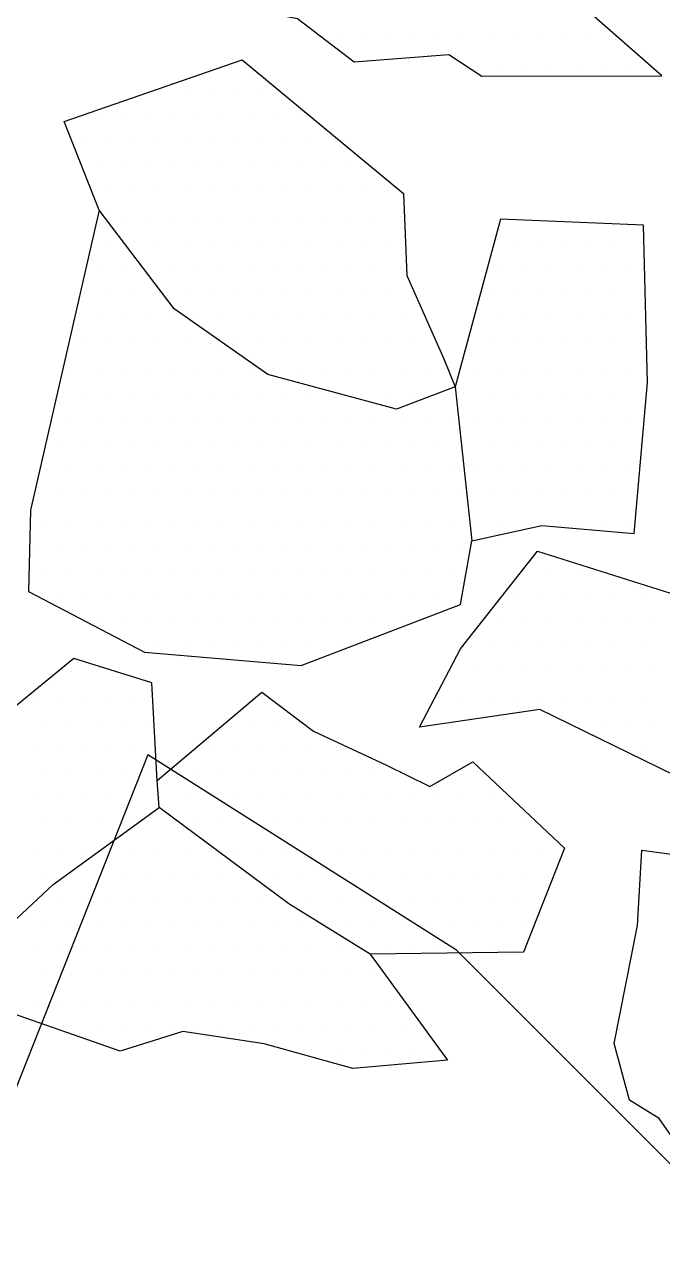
# Model space of a CAD drawing. Header units: metres. Extents: x -3.83 to -1.05, y -18.12 to -14.61.
# Drawn here: x -2.379 to -2.064, y -17.177 to -16.567 of the extents above; entities that cross this region are included whole.
import ezdxf

# ---------------------------------------------------------------- set-up
doc = ezdxf.new("R2010")
doc.units = ezdxf.units.M
doc.header["$LTSCALE"] = 25
doc.header["$MEASUREMENT"] = 0
doc.linetypes.add('STRICHPUNKTX2', pattern=[2, 1, -0.5, 0, -0.5])
doc.layers.get('0').update_dxf_attribs({"linetype": 'CONTINUOUS'})
for name, color, linetype in [('GRABUNGSGRENZE', 3, 'STRICHPUNKTX2'), ('STEINE', 4, 'CONTINUOUS'), ('STEINESCHRAFF', 4, 'CONTINUOUS')]:
    doc.layers.add(name, color=color, linetype=linetype)

# ---------------------------------------------------------------- blocks, each defined once
blk = doc.blocks.new('*X1')
at = {"color": 0}
for p, q in [((-222.5, -1657.5), (-222.5, -1657.5)), ((-221.25, -1657.5), (-221.25, -1657.5)), ((-220, -1657.5), (-220, -1657.5)), ((-218.75, -1657.5), (-218.75, -1657.5)), ((-217.5, -1657.5), (-217.5, -1657.5)), ((-216.25, -1657.5), (-216.25, -1657.5)), ((-215, -1657.5), (-215, -1657.5)), ((-213.75, -1657.5), (-213.75, -1657.5)), ((-212.5, -1657.5), (-212.5, -1657.5)), ((-211.25, -1657.5), (-211.25, -1657.5)), ((-210, -1657.5), (-210, -1657.5)), ((-208.75, -1657.5), (-208.75, -1657.5)), ((-226.875, -1658.75), (-226.875, -1658.75)), ((-215.625, -1658.75), (-215.625, -1658.75)), ((-214.375, -1658.75), (-214.375, -1658.75)), ((-213.125, -1658.75), (-213.125, -1658.75)), ((-211.875, -1658.75), (-211.875, -1658.75)), ((-210.625, -1658.75), (-210.625, -1658.75)), ((-209.375, -1658.75), (-209.375, -1658.75)), ((-208.125, -1658.75), (-208.125, -1658.75)), ((-231.25, -1660), (-231.25, -1660)), ((-230, -1660), (-230, -1660)), ((-228.75, -1660), (-228.75, -1660)), ((-227.5, -1660), (-227.5, -1660)), ((-226.25, -1660), (-226.25, -1660)), ((-234.375, -1661.25), (-234.375, -1661.25)), ((-233.125, -1661.25), (-233.125, -1661.25)), ((-231.875, -1661.25), (-231.875, -1661.25)), ((-230.625, -1661.25), (-230.625, -1661.25)), ((-229.375, -1661.25), (-229.375, -1661.25)), ((-228.125, -1661.25), (-228.125, -1661.25)), ((-226.875, -1661.25), (-226.875, -1661.25)), ((-225.625, -1661.25), (-225.625, -1661.25)), ((-224.375, -1661.25), (-224.375, -1661.25)), ((-235, -1662.5), (-235, -1662.5)), ((-233.75, -1662.5), (-233.75, -1662.5)), ((-232.5, -1662.5), (-232.5, -1662.5)), ((-231.25, -1662.5), (-231.25, -1662.5)), ((-230, -1662.5), (-230, -1662.5)), ((-228.75, -1662.5), (-228.75, -1662.5)), ((-227.5, -1662.5), (-227.5, -1662.5)), ((-226.25, -1662.5), (-226.25, -1662.5)), ((-225, -1662.5), (-225, -1662.5)), ((-223.75, -1662.5), (-223.75, -1662.5)), ((-222.5, -1662.5), (-222.5, -1662.5)), ((-234.375, -1663.75), (-234.375, -1663.75)), ((-233.125, -1663.75), (-233.125, -1663.75)), ((-231.875, -1663.75), (-231.875, -1663.75)), ((-230.625, -1663.75), (-230.625, -1663.75)), ((-229.375, -1663.75), (-229.375, -1663.75)), ((-228.125, -1663.75), (-228.125, -1663.75)), ((-226.875, -1663.75), (-226.875, -1663.75)), ((-225.625, -1663.75), (-225.625, -1663.75)), ((-224.375, -1663.75), (-224.375, -1663.75)), ((-223.125, -1663.75), (-223.125, -1663.75)), ((-221.875, -1663.75), (-221.875, -1663.75)), ((-233.75, -1665), (-233.75, -1665)), ((-232.5, -1665), (-232.5, -1665)), ((-231.25, -1665), (-231.25, -1665)), ((-230, -1665), (-230, -1665)), ((-228.75, -1665), (-228.75, -1665)), ((-227.5, -1665), (-227.5, -1665)), ((-226.25, -1665), (-226.25, -1665)), ((-225, -1665), (-225, -1665)), ((-223.75, -1665), (-223.75, -1665)), ((-222.5, -1665), (-222.5, -1665)), ((-221.25, -1665), (-221.25, -1665)), ((-220, -1665), (-220, -1665)), ((-233.125, -1666.25), (-233.125, -1666.25)), ((-231.875, -1666.25), (-231.875, -1666.25)), ((-230.625, -1666.25), (-230.625, -1666.25)), ((-229.375, -1666.25), (-229.375, -1666.25)), ((-228.125, -1666.25), (-228.125, -1666.25)), ((-226.875, -1666.25), (-226.875, -1666.25)), ((-225.625, -1666.25), (-225.625, -1666.25)), ((-224.375, -1666.25), (-224.375, -1666.25)), ((-223.125, -1666.25), (-223.125, -1666.25)), ((-221.875, -1666.25), (-221.875, -1666.25)), ((-220.625, -1666.25), (-220.625, -1666.25)), ((-219.375, -1666.25), (-219.375, -1666.25)), ((-233.75, -1667.5), (-233.75, -1667.5)), ((-232.5, -1667.5), (-232.5, -1667.5)), ((-231.25, -1667.5), (-231.25, -1667.5)), ((-230, -1667.5), (-230, -1667.5)), ((-228.75, -1667.5), (-228.75, -1667.5)), ((-227.5, -1667.5), (-227.5, -1667.5)), ((-226.25, -1667.5), (-226.25, -1667.5)), ((-225, -1667.5), (-225, -1667.5)), ((-223.75, -1667.5), (-223.75, -1667.5)), ((-222.5, -1667.5), (-222.5, -1667.5)), ((-221.25, -1667.5), (-221.25, -1667.5)), ((-220, -1667.5), (-220, -1667.5)), ((-213.75, -1667.5), (-213.75, -1667.5)), ((-212.5, -1667.5), (-212.5, -1667.5)), ((-211.25, -1667.5), (-211.25, -1667.5)), ((-210, -1667.5), (-210, -1667.5)), ((-208.75, -1667.5), (-208.75, -1667.5)), ((-207.5, -1667.5), (-207.5, -1667.5)), ((-234.375, -1668.75), (-234.375, -1668.75)), ((-233.125, -1668.75), (-233.125, -1668.75)), ((-231.875, -1668.75), (-231.875, -1668.75)), ((-230.625, -1668.75), (-230.625, -1668.75)), ((-229.375, -1668.75), (-229.375, -1668.75)), ((-228.125, -1668.75), (-228.125, -1668.75)), ((-226.875, -1668.75), (-226.875, -1668.75)), ((-225.625, -1668.75), (-225.625, -1668.75)), ((-224.375, -1668.75), (-224.375, -1668.75)), ((-223.125, -1668.75), (-223.125, -1668.75)), ((-221.875, -1668.75), (-221.875, -1668.75)), ((-220.625, -1668.75), (-220.625, -1668.75)), ((-219.375, -1668.75), (-219.375, -1668.75)), ((-214.375, -1668.75), (-214.375, -1668.75)), ((-213.125, -1668.75), (-213.125, -1668.75)), ((-211.875, -1668.75), (-211.875, -1668.75)), ((-210.625, -1668.75), (-210.625, -1668.75)), ((-209.375, -1668.75), (-209.375, -1668.75)), ((-208.125, -1668.75), (-208.125, -1668.75)), ((-235, -1670), (-235, -1670)), ((-233.75, -1670), (-233.75, -1670)), ((-232.5, -1670), (-232.5, -1670)), ((-231.25, -1670), (-231.25, -1670)), ((-230, -1670), (-230, -1670)), ((-228.75, -1670), (-228.75, -1670)), ((-227.5, -1670), (-227.5, -1670)), ((-226.25, -1670), (-226.25, -1670)), ((-225, -1670), (-225, -1670)), ((-223.75, -1670), (-223.75, -1670)), ((-222.5, -1670), (-222.5, -1670)), ((-221.25, -1670), (-221.25, -1670)), ((-220, -1670), (-220, -1670)), ((-218.75, -1670), (-218.75, -1670)), ((-215, -1670), (-215, -1670)), ((-213.75, -1670), (-213.75, -1670)), ((-212.5, -1670), (-212.5, -1670)), ((-211.25, -1670), (-211.25, -1670)), ((-210, -1670), (-210, -1670)), ((-208.75, -1670), (-208.75, -1670)), ((-207.5, -1670), (-207.5, -1670)), ((-234.375, -1671.25), (-234.375, -1671.25)), ((-233.125, -1671.25), (-233.125, -1671.25)), ((-231.875, -1671.25), (-231.875, -1671.25)), ((-230.625, -1671.25), (-230.625, -1671.25)), ((-229.375, -1671.25), (-229.375, -1671.25)), ((-228.125, -1671.25), (-228.125, -1671.25)), ((-226.875, -1671.25), (-226.875, -1671.25)), ((-225.625, -1671.25), (-225.625, -1671.25)), ((-224.375, -1671.25), (-224.375, -1671.25)), ((-223.125, -1671.25), (-223.125, -1671.25)), ((-221.875, -1671.25), (-221.875, -1671.25)), ((-220.625, -1671.25), (-220.625, -1671.25)), ((-219.375, -1671.25), (-219.375, -1671.25)), ((-218.125, -1671.25), (-218.125, -1671.25)), ((-215.625, -1671.25), (-215.625, -1671.25)), ((-214.375, -1671.25), (-214.375, -1671.25)), ((-213.125, -1671.25), (-213.125, -1671.25)), ((-211.875, -1671.25), (-211.875, -1671.25)), ((-210.625, -1671.25), (-210.625, -1671.25)), ((-209.375, -1671.25), (-209.375, -1671.25)), ((-208.125, -1671.25), (-208.125, -1671.25)), ((-235, -1672.5), (-235, -1672.5)), ((-233.75, -1672.5), (-233.75, -1672.5)), ((-232.5, -1672.5), (-232.5, -1672.5)), ((-231.25, -1672.5), (-231.25, -1672.5)), ((-230, -1672.5), (-230, -1672.5)), ((-228.75, -1672.5), (-228.75, -1672.5)), ((-227.5, -1672.5), (-227.5, -1672.5)), ((-226.25, -1672.5), (-226.25, -1672.5)), ((-225, -1672.5), (-225, -1672.5)), ((-223.75, -1672.5), (-223.75, -1672.5)), ((-222.5, -1672.5), (-222.5, -1672.5)), ((-221.25, -1672.5), (-221.25, -1672.5)), ((-220, -1672.5), (-220, -1672.5)), ((-218.75, -1672.5), (-218.75, -1672.5)), ((-215, -1672.5), (-215, -1672.5)), ((-213.75, -1672.5), (-213.75, -1672.5)), ((-212.5, -1672.5), (-212.5, -1672.5)), ((-211.25, -1672.5), (-211.25, -1672.5)), ((-210, -1672.5), (-210, -1672.5)), ((-208.75, -1672.5), (-208.75, -1672.5)), ((-207.5, -1672.5), (-207.5, -1672.5)), ((-235.625, -1673.75), (-235.625, -1673.75)), ((-234.375, -1673.75), (-234.375, -1673.75)), ((-233.125, -1673.75), (-233.125, -1673.75)), ((-231.875, -1673.75), (-231.875, -1673.75)), ((-230.625, -1673.75), (-230.625, -1673.75)), ((-229.375, -1673.75), (-229.375, -1673.75)), ((-228.125, -1673.75), (-228.125, -1673.75)), ((-226.875, -1673.75), (-226.875, -1673.75)), ((-225.625, -1673.75), (-225.625, -1673.75)), ((-224.375, -1673.75), (-224.375, -1673.75)), ((-223.125, -1673.75), (-223.125, -1673.75)), ((-221.875, -1673.75), (-221.875, -1673.75)), ((-220.625, -1673.75), (-220.625, -1673.75)), ((-219.375, -1673.75), (-219.375, -1673.75)), ((-218.125, -1673.75), (-218.125, -1673.75)), ((-215.625, -1673.75), (-215.625, -1673.75)), ((-214.375, -1673.75), (-214.375, -1673.75)), ((-213.125, -1673.75), (-213.125, -1673.75)), ((-211.875, -1673.75), (-211.875, -1673.75)), ((-210.625, -1673.75), (-210.625, -1673.75)), ((-209.375, -1673.75), (-209.375, -1673.75)), ((-208.125, -1673.75), (-208.125, -1673.75)), ((-236.25, -1675), (-236.25, -1675)), ((-235, -1675), (-235, -1675)), ((-233.75, -1675), (-233.75, -1675)), ((-232.5, -1675), (-232.5, -1675)), ((-231.25, -1675), (-231.25, -1675)), ((-230, -1675), (-230, -1675)), ((-228.75, -1675), (-228.75, -1675)), ((-227.5, -1675), (-227.5, -1675)), ((-226.25, -1675), (-226.25, -1675)), ((-225, -1675), (-225, -1675)), ((-223.75, -1675), (-223.75, -1675)), ((-222.5, -1675), (-222.5, -1675)), ((-221.25, -1675), (-221.25, -1675)), ((-220, -1675), (-220, -1675)), ((-218.75, -1675), (-218.75, -1675)), ((-217.5, -1675), (-217.5, -1675)), ((-216.25, -1675), (-216.25, -1675)), ((-215, -1675), (-215, -1675)), ((-213.75, -1675), (-213.75, -1675)), ((-212.5, -1675), (-212.5, -1675)), ((-211.25, -1675), (-211.25, -1675)), ((-210, -1675), (-210, -1675)), ((-208.75, -1675), (-208.75, -1675)), ((-207.5, -1675), (-207.5, -1675)), ((-235.625, -1676.25), (-235.625, -1676.25)), ((-234.375, -1676.25), (-234.375, -1676.25)), ((-233.125, -1676.25), (-233.125, -1676.25)), ((-231.875, -1676.25), (-231.875, -1676.25)), ((-230.625, -1676.25), (-230.625, -1676.25)), ((-229.375, -1676.25), (-229.375, -1676.25)), ((-228.125, -1676.25), (-228.125, -1676.25)), ((-226.875, -1676.25), (-226.875, -1676.25)), ((-225.625, -1676.25), (-225.625, -1676.25)), ((-224.375, -1676.25), (-224.375, -1676.25)), ((-223.125, -1676.25), (-223.125, -1676.25)), ((-221.875, -1676.25), (-221.875, -1676.25)), ((-220.625, -1676.25), (-220.625, -1676.25)), ((-219.375, -1676.25), (-219.375, -1676.25)), ((-218.125, -1676.25), (-218.125, -1676.25)), ((-216.875, -1676.25), (-216.875, -1676.25)), ((-215.625, -1676.25), (-215.625, -1676.25)), ((-214.375, -1676.25), (-214.375, -1676.25)), ((-213.125, -1676.25), (-213.125, -1676.25)), ((-211.875, -1676.25), (-211.875, -1676.25)), ((-210.625, -1676.25), (-210.625, -1676.25)), ((-209.375, -1676.25), (-209.375, -1676.25)), ((-208.125, -1676.25), (-208.125, -1676.25)), ((-236.25, -1677.5), (-236.25, -1677.5)), ((-235, -1677.5), (-235, -1677.5)), ((-233.75, -1677.5), (-233.75, -1677.5)), ((-232.5, -1677.5), (-232.5, -1677.5)), ((-231.25, -1677.5), (-231.25, -1677.5)), ((-230, -1677.5), (-230, -1677.5)), ((-228.75, -1677.5), (-228.75, -1677.5)), ((-227.5, -1677.5), (-227.5, -1677.5)), ((-226.25, -1677.5), (-226.25, -1677.5)), ((-225, -1677.5), (-225, -1677.5)), ((-223.75, -1677.5), (-223.75, -1677.5)), ((-222.5, -1677.5), (-222.5, -1677.5)), ((-221.25, -1677.5), (-221.25, -1677.5)), ((-220, -1677.5), (-220, -1677.5)), ((-218.75, -1677.5), (-218.75, -1677.5)), ((-217.5, -1677.5), (-217.5, -1677.5)), ((-216.25, -1677.5), (-216.25, -1677.5)), ((-215, -1677.5), (-215, -1677.5)), ((-213.75, -1677.5), (-213.75, -1677.5)), ((-212.5, -1677.5), (-212.5, -1677.5)), ((-211.25, -1677.5), (-211.25, -1677.5)), ((-210, -1677.5), (-210, -1677.5)), ((-208.75, -1677.5), (-208.75, -1677.5)), ((-207.5, -1677.5), (-207.5, -1677.5)), ((-236.875, -1678.75), (-236.875, -1678.75)), ((-235.625, -1678.75), (-235.625, -1678.75)), ((-234.375, -1678.75), (-234.375, -1678.75)), ((-233.125, -1678.75), (-233.125, -1678.75)), ((-231.875, -1678.75), (-231.875, -1678.75)), ((-230.625, -1678.75), (-230.625, -1678.75)), ((-229.375, -1678.75), (-229.375, -1678.75)), ((-228.125, -1678.75), (-228.125, -1678.75)), ((-226.875, -1678.75), (-226.875, -1678.75)), ((-225.625, -1678.75), (-225.625, -1678.75)), ((-224.375, -1678.75), (-224.375, -1678.75)), ((-223.125, -1678.75), (-223.125, -1678.75)), ((-221.875, -1678.75), (-221.875, -1678.75)), ((-220.625, -1678.75), (-220.625, -1678.75)), ((-219.375, -1678.75), (-219.375, -1678.75)), ((-218.125, -1678.75), (-218.125, -1678.75)), ((-216.875, -1678.75), (-216.875, -1678.75)), ((-215.625, -1678.75), (-215.625, -1678.75)), ((-214.375, -1678.75), (-214.375, -1678.75)), ((-213.125, -1678.75), (-213.125, -1678.75)), ((-211.875, -1678.75), (-211.875, -1678.75)), ((-210.625, -1678.75), (-210.625, -1678.75)), ((-209.375, -1678.75), (-209.375, -1678.75)), ((-208.125, -1678.75), (-208.125, -1678.75)), ((-236.25, -1680), (-236.25, -1680)), ((-235, -1680), (-235, -1680)), ((-233.75, -1680), (-233.75, -1680)), ((-232.5, -1680), (-232.5, -1680)), ((-231.25, -1680), (-231.25, -1680)), ((-230, -1680), (-230, -1680)), ((-228.75, -1680), (-228.75, -1680)), ((-227.5, -1680), (-227.5, -1680)), ((-226.25, -1680), (-226.25, -1680)), ((-225, -1680), (-225, -1680)), ((-223.75, -1680), (-223.75, -1680)), ((-222.5, -1680), (-222.5, -1680)), ((-221.25, -1680), (-221.25, -1680)), ((-220, -1680), (-220, -1680)), ((-218.75, -1680), (-218.75, -1680)), ((-217.5, -1680), (-217.5, -1680)), ((-216.25, -1680), (-216.25, -1680)), ((-215, -1680), (-215, -1680)), ((-213.75, -1680), (-213.75, -1680)), ((-212.5, -1680), (-212.5, -1680)), ((-211.25, -1680), (-211.25, -1680)), ((-210, -1680), (-210, -1680)), ((-208.75, -1680), (-208.75, -1680)), ((-236.875, -1681.25), (-236.875, -1681.25)), ((-235.625, -1681.25), (-235.625, -1681.25)), ((-234.375, -1681.25), (-234.375, -1681.25)), ((-233.125, -1681.25), (-233.125, -1681.25)), ((-231.875, -1681.25), (-231.875, -1681.25)), ((-230.625, -1681.25), (-230.625, -1681.25)), ((-229.375, -1681.25), (-229.375, -1681.25)), ((-228.125, -1681.25), (-228.125, -1681.25)), ((-226.875, -1681.25), (-226.875, -1681.25)), ((-225.625, -1681.25), (-225.625, -1681.25)), ((-224.375, -1681.25), (-224.375, -1681.25)), ((-223.125, -1681.25), (-223.125, -1681.25)), ((-221.875, -1681.25), (-221.875, -1681.25)), ((-220.625, -1681.25), (-220.625, -1681.25)), ((-219.375, -1681.25), (-219.375, -1681.25)), ((-218.125, -1681.25), (-218.125, -1681.25)), ((-216.875, -1681.25), (-216.875, -1681.25)), ((-215.625, -1681.25), (-215.625, -1681.25)), ((-214.375, -1681.25), (-214.375, -1681.25)), ((-213.125, -1681.25), (-213.125, -1681.25)), ((-211.875, -1681.25), (-211.875, -1681.25)), ((-210.625, -1681.25), (-210.625, -1681.25)), ((-209.375, -1681.25), (-209.375, -1681.25)), ((-208.125, -1681.25), (-208.125, -1681.25)), ((-237.5, -1682.5), (-237.5, -1682.5)), ((-236.25, -1682.5), (-236.25, -1682.5)), ((-235, -1682.5), (-235, -1682.5)), ((-233.75, -1682.5), (-233.75, -1682.5)), ((-232.5, -1682.5), (-232.5, -1682.5)), ((-231.25, -1682.5), (-231.25, -1682.5)), ((-230, -1682.5), (-230, -1682.5)), ((-228.75, -1682.5), (-228.75, -1682.5)), ((-227.5, -1682.5), (-227.5, -1682.5)), ((-226.25, -1682.5), (-226.25, -1682.5)), ((-225, -1682.5), (-225, -1682.5)), ((-223.75, -1682.5), (-223.75, -1682.5)), ((-222.5, -1682.5), (-222.5, -1682.5)), ((-221.25, -1682.5), (-221.25, -1682.5)), ((-220, -1682.5), (-220, -1682.5)), ((-218.75, -1682.5), (-218.75, -1682.5)), ((-217.5, -1682.5), (-217.5, -1682.5)), ((-216.25, -1682.5), (-216.25, -1682.5)), ((-236.875, -1683.75), (-236.875, -1683.75)), ((-235.625, -1683.75), (-235.625, -1683.75)), ((-234.375, -1683.75), (-234.375, -1683.75)), ((-233.125, -1683.75), (-233.125, -1683.75)), ((-231.875, -1683.75), (-231.875, -1683.75)), ((-230.625, -1683.75), (-230.625, -1683.75)), ((-229.375, -1683.75), (-229.375, -1683.75)), ((-228.125, -1683.75), (-228.125, -1683.75)), ((-226.875, -1683.75), (-226.875, -1683.75)), ((-225.625, -1683.75), (-225.625, -1683.75)), ((-224.375, -1683.75), (-224.375, -1683.75)), ((-223.125, -1683.75), (-223.125, -1683.75)), ((-221.875, -1683.75), (-221.875, -1683.75)), ((-220.625, -1683.75), (-220.625, -1683.75)), ((-219.375, -1683.75), (-219.375, -1683.75)), ((-218.125, -1683.75), (-218.125, -1683.75)), ((-216.875, -1683.75), (-216.875, -1683.75)), ((-213.125, -1683.75), (-213.125, -1683.75)), ((-211.875, -1683.75), (-211.875, -1683.75)), ((-210.625, -1683.75), (-210.625, -1683.75)), ((-236.25, -1685), (-236.25, -1685)), ((-235, -1685), (-235, -1685)), ((-233.75, -1685), (-233.75, -1685)), ((-232.5, -1685), (-232.5, -1685)), ((-231.25, -1685), (-231.25, -1685)), ((-230, -1685), (-230, -1685)), ((-228.75, -1685), (-228.75, -1685)), ((-227.5, -1685), (-227.5, -1685)), ((-226.25, -1685), (-226.25, -1685)), ((-225, -1685), (-225, -1685)), ((-223.75, -1685), (-223.75, -1685)), ((-222.5, -1685), (-222.5, -1685)), ((-221.25, -1685), (-221.25, -1685)), ((-220, -1685), (-220, -1685)), ((-218.75, -1685), (-218.75, -1685)), ((-217.5, -1685), (-217.5, -1685)), ((-213.75, -1685), (-213.75, -1685)), ((-212.5, -1685), (-212.5, -1685)), ((-211.25, -1685), (-211.25, -1685)), ((-210, -1685), (-210, -1685)), ((-208.75, -1685), (-208.75, -1685)), ((-207.5, -1685), (-207.5, -1685)), ((-234.375, -1686.25), (-234.375, -1686.25)), ((-233.125, -1686.25), (-233.125, -1686.25)), ((-231.875, -1686.25), (-231.875, -1686.25)), ((-230.625, -1686.25), (-230.625, -1686.25)), ((-229.375, -1686.25), (-229.375, -1686.25)), ((-228.125, -1686.25), (-228.125, -1686.25)), ((-226.875, -1686.25), (-226.875, -1686.25)), ((-225.625, -1686.25), (-225.625, -1686.25)), ((-224.375, -1686.25), (-224.375, -1686.25)), ((-223.125, -1686.25), (-223.125, -1686.25)), ((-221.875, -1686.25), (-221.875, -1686.25)), ((-220.625, -1686.25), (-220.625, -1686.25)), ((-219.375, -1686.25), (-219.375, -1686.25)), ((-214.375, -1686.25), (-214.375, -1686.25)), ((-213.125, -1686.25), (-213.125, -1686.25)), ((-211.875, -1686.25), (-211.875, -1686.25)), ((-210.625, -1686.25), (-210.625, -1686.25)), ((-209.375, -1686.25), (-209.375, -1686.25)), ((-208.125, -1686.25), (-208.125, -1686.25)), ((-206.875, -1686.25), (-206.875, -1686.25)), ((-232.5, -1687.5), (-232.5, -1687.5)), ((-231.25, -1687.5), (-231.25, -1687.5)), ((-230, -1687.5), (-230, -1687.5)), ((-228.75, -1687.5), (-228.75, -1687.5)), ((-227.5, -1687.5), (-227.5, -1687.5)), ((-226.25, -1687.5), (-226.25, -1687.5)), ((-225, -1687.5), (-225, -1687.5)), ((-223.75, -1687.5), (-223.75, -1687.5)), ((-222.5, -1687.5), (-222.5, -1687.5)), ((-216.25, -1687.5), (-216.25, -1687.5)), ((-215, -1687.5), (-215, -1687.5)), ((-213.75, -1687.5), (-213.75, -1687.5)), ((-212.5, -1687.5), (-212.5, -1687.5)), ((-211.25, -1687.5), (-211.25, -1687.5)), ((-210, -1687.5), (-210, -1687.5)), ((-208.75, -1687.5), (-208.75, -1687.5)), ((-207.5, -1687.5), (-207.5, -1687.5)), ((-235.625, -1688.75), (-235.625, -1688.75)), ((-234.375, -1688.75), (-234.375, -1688.75)), ((-216.875, -1688.75), (-216.875, -1688.75)), ((-215.625, -1688.75), (-215.625, -1688.75)), ((-214.375, -1688.75), (-214.375, -1688.75)), ((-213.125, -1688.75), (-213.125, -1688.75)), ((-211.875, -1688.75), (-211.875, -1688.75)), ((-210.625, -1688.75), (-210.625, -1688.75)), ((-209.375, -1688.75), (-209.375, -1688.75)), ((-208.125, -1688.75), (-208.125, -1688.75)), ((-206.875, -1688.75), (-206.875, -1688.75)), ((-237.5, -1690), (-237.5, -1690)), ((-236.25, -1690), (-236.25, -1690)), ((-235, -1690), (-235, -1690)), ((-233.75, -1690), (-233.75, -1690)), ((-232.5, -1690), (-232.5, -1690)), ((-226.25, -1690), (-226.25, -1690)), ((-217.5, -1690), (-217.5, -1690)), ((-216.25, -1690), (-216.25, -1690)), ((-215, -1690), (-215, -1690)), ((-213.75, -1690), (-213.75, -1690)), ((-212.5, -1690), (-212.5, -1690)), ((-211.25, -1690), (-211.25, -1690)), ((-210, -1690), (-210, -1690)), ((-208.75, -1690), (-208.75, -1690)), ((-207.5, -1690), (-207.5, -1690)), ((-236.875, -1691.25), (-236.875, -1691.25)), ((-235.625, -1691.25), (-235.625, -1691.25)), ((-234.375, -1691.25), (-234.375, -1691.25)), ((-233.125, -1691.25), (-233.125, -1691.25)), ((-231.875, -1691.25), (-231.875, -1691.25)), ((-226.875, -1691.25), (-226.875, -1691.25)), ((-225.625, -1691.25), (-225.625, -1691.25)), ((-224.375, -1691.25), (-224.375, -1691.25)), ((-218.125, -1691.25), (-218.125, -1691.25)), ((-216.875, -1691.25), (-216.875, -1691.25)), ((-210.625, -1691.25), (-210.625, -1691.25)), ((-209.375, -1691.25), (-209.375, -1691.25)), ((-208.125, -1691.25), (-208.125, -1691.25)), ((-206.875, -1691.25), (-206.875, -1691.25)), ((-237.5, -1692.5), (-237.5, -1692.5)), ((-236.25, -1692.5), (-236.25, -1692.5)), ((-235, -1692.5), (-235, -1692.5)), ((-233.75, -1692.5), (-233.75, -1692.5)), ((-232.5, -1692.5), (-232.5, -1692.5)), ((-228.75, -1692.5), (-228.75, -1692.5)), ((-227.5, -1692.5), (-227.5, -1692.5)), ((-226.25, -1692.5), (-226.25, -1692.5)), ((-225, -1692.5), (-225, -1692.5)), ((-223.75, -1692.5), (-223.75, -1692.5)), ((-222.5, -1692.5), (-222.5, -1692.5)), ((-207.5, -1692.5), (-207.5, -1692.5)), ((-236.875, -1693.75), (-236.875, -1693.75)), ((-235.625, -1693.75), (-235.625, -1693.75)), ((-234.375, -1693.75), (-234.375, -1693.75)), ((-233.125, -1693.75), (-233.125, -1693.75)), ((-231.875, -1693.75), (-231.875, -1693.75)), ((-230.625, -1693.75), (-230.625, -1693.75)), ((-229.375, -1693.75), (-229.375, -1693.75)), ((-228.125, -1693.75), (-228.125, -1693.75)), ((-226.875, -1693.75), (-226.875, -1693.75)), ((-225.625, -1693.75), (-225.625, -1693.75)), ((-224.375, -1693.75), (-224.375, -1693.75)), ((-223.125, -1693.75), (-223.125, -1693.75)), ((-221.875, -1693.75), (-221.875, -1693.75)), ((-220.625, -1693.75), (-220.625, -1693.75)), ((-219.375, -1693.75), (-219.375, -1693.75)), ((-215.625, -1693.75), (-215.625, -1693.75)), ((-237.5, -1695), (-237.5, -1695)), ((-236.25, -1695), (-236.25, -1695)), ((-235, -1695), (-235, -1695)), ((-233.75, -1695), (-233.75, -1695)), ((-232.5, -1695), (-232.5, -1695)), ((-231.25, -1695), (-231.25, -1695)), ((-230, -1695), (-230, -1695)), ((-228.75, -1695), (-228.75, -1695)), ((-227.5, -1695), (-227.5, -1695)), ((-226.25, -1695), (-226.25, -1695)), ((-225, -1695), (-225, -1695)), ((-223.75, -1695), (-223.75, -1695)), ((-222.5, -1695), (-222.5, -1695)), ((-221.25, -1695), (-221.25, -1695)), ((-220, -1695), (-220, -1695)), ((-218.75, -1695), (-218.75, -1695)), ((-217.5, -1695), (-217.5, -1695)), ((-216.25, -1695), (-216.25, -1695)), ((-215, -1695), (-215, -1695)), ((-236.875, -1696.25), (-236.875, -1696.25)), ((-235.625, -1696.25), (-235.625, -1696.25)), ((-234.375, -1696.25), (-234.375, -1696.25)), ((-233.125, -1696.25), (-233.125, -1696.25)), ((-231.875, -1696.25), (-231.875, -1696.25)), ((-230.625, -1696.25), (-230.625, -1696.25)), ((-229.375, -1696.25), (-229.375, -1696.25)), ((-228.125, -1696.25), (-228.125, -1696.25)), ((-226.875, -1696.25), (-226.875, -1696.25)), ((-225.625, -1696.25), (-225.625, -1696.25)), ((-224.375, -1696.25), (-224.375, -1696.25)), ((-223.125, -1696.25), (-223.125, -1696.25)), ((-221.875, -1696.25), (-221.875, -1696.25)), ((-220.625, -1696.25), (-220.625, -1696.25)), ((-219.375, -1696.25), (-219.375, -1696.25)), ((-218.125, -1696.25), (-218.125, -1696.25)), ((-216.875, -1696.25), (-216.875, -1696.25)), ((-215.625, -1696.25), (-215.625, -1696.25)), ((-214.375, -1696.25), (-214.375, -1696.25)), ((-213.125, -1696.25), (-213.125, -1696.25)), ((-237.5, -1697.5), (-237.5, -1697.5)), ((-236.25, -1697.5), (-236.25, -1697.5)), ((-235, -1697.5), (-235, -1697.5)), ((-233.75, -1697.5), (-233.75, -1697.5)), ((-232.5, -1697.5), (-232.5, -1697.5)), ((-231.25, -1697.5), (-231.25, -1697.5)), ((-230, -1697.5), (-230, -1697.5)), ((-228.75, -1697.5), (-228.75, -1697.5)), ((-227.5, -1697.5), (-227.5, -1697.5)), ((-226.25, -1697.5), (-226.25, -1697.5)), ((-225, -1697.5), (-225, -1697.5)), ((-223.75, -1697.5), (-223.75, -1697.5)), ((-222.5, -1697.5), (-222.5, -1697.5)), ((-221.25, -1697.5), (-221.25, -1697.5)), ((-220, -1697.5), (-220, -1697.5)), ((-218.75, -1697.5), (-218.75, -1697.5)), ((-217.5, -1697.5), (-217.5, -1697.5)), ((-216.25, -1697.5), (-216.25, -1697.5)), ((-215, -1697.5), (-215, -1697.5)), ((-213.75, -1697.5), (-213.75, -1697.5)), ((-212.5, -1697.5), (-212.5, -1697.5)), ((-236.875, -1698.75), (-236.875, -1698.75)), ((-235.625, -1698.75), (-235.625, -1698.75)), ((-234.375, -1698.75), (-234.375, -1698.75)), ((-233.125, -1698.75), (-233.125, -1698.75)), ((-231.875, -1698.75), (-231.875, -1698.75)), ((-230.625, -1698.75), (-230.625, -1698.75)), ((-229.375, -1698.75), (-229.375, -1698.75)), ((-228.125, -1698.75), (-228.125, -1698.75)), ((-226.875, -1698.75), (-226.875, -1698.75)), ((-225.625, -1698.75), (-225.625, -1698.75)), ((-224.375, -1698.75), (-224.375, -1698.75)), ((-223.125, -1698.75), (-223.125, -1698.75)), ((-221.875, -1698.75), (-221.875, -1698.75)), ((-220.625, -1698.75), (-220.625, -1698.75)), ((-219.375, -1698.75), (-219.375, -1698.75)), ((-218.125, -1698.75), (-218.125, -1698.75)), ((-216.875, -1698.75), (-216.875, -1698.75)), ((-215.625, -1698.75), (-215.625, -1698.75)), ((-214.375, -1698.75), (-214.375, -1698.75)), ((-213.125, -1698.75), (-213.125, -1698.75)), ((-211.875, -1698.75), (-211.875, -1698.75)), ((-237.5, -1700), (-237.5, -1700)), ((-236.25, -1700), (-236.25, -1700)), ((-235, -1700), (-235, -1700)), ((-233.75, -1700), (-233.75, -1700)), ((-232.5, -1700), (-232.5, -1700)), ((-231.25, -1700), (-231.25, -1700)), ((-230, -1700), (-230, -1700)), ((-228.75, -1700), (-228.75, -1700)), ((-227.5, -1700), (-227.5, -1700)), ((-226.25, -1700), (-226.25, -1700)), ((-225, -1700), (-225, -1700)), ((-223.75, -1700), (-223.75, -1700)), ((-222.5, -1700), (-222.5, -1700)), ((-221.25, -1700), (-221.25, -1700)), ((-220, -1700), (-220, -1700)), ((-218.75, -1700), (-218.75, -1700)), ((-217.5, -1700), (-217.5, -1700)), ((-216.25, -1700), (-216.25, -1700)), ((-215, -1700), (-215, -1700)), ((-213.75, -1700), (-213.75, -1700)), ((-212.5, -1700), (-212.5, -1700)), ((-236.875, -1701.25), (-236.875, -1701.25)), ((-235.625, -1701.25), (-235.625, -1701.25)), ((-234.375, -1701.25), (-234.375, -1701.25)), ((-233.125, -1701.25), (-233.125, -1701.25)), ((-231.875, -1701.25), (-231.875, -1701.25)), ((-230.625, -1701.25), (-230.625, -1701.25)), ((-229.375, -1701.25), (-229.375, -1701.25)), ((-228.125, -1701.25), (-228.125, -1701.25)), ((-226.875, -1701.25), (-226.875, -1701.25)), ((-225.625, -1701.25), (-225.625, -1701.25)), ((-224.375, -1701.25), (-224.375, -1701.25)), ((-223.125, -1701.25), (-223.125, -1701.25)), ((-221.875, -1701.25), (-221.875, -1701.25)), ((-220.625, -1701.25), (-220.625, -1701.25)), ((-219.375, -1701.25), (-219.375, -1701.25)), ((-218.125, -1701.25), (-218.125, -1701.25)), ((-216.875, -1701.25), (-216.875, -1701.25)), ((-215.625, -1701.25), (-215.625, -1701.25)), ((-214.375, -1701.25), (-214.375, -1701.25)), ((-213.125, -1701.25), (-213.125, -1701.25)), ((-237.5, -1702.5), (-237.5, -1702.5)), ((-236.25, -1702.5), (-236.25, -1702.5)), ((-235, -1702.5), (-235, -1702.5)), ((-233.75, -1702.5), (-233.75, -1702.5)), ((-232.5, -1702.5), (-232.5, -1702.5)), ((-231.25, -1702.5), (-231.25, -1702.5)), ((-230, -1702.5), (-230, -1702.5)), ((-228.75, -1702.5), (-228.75, -1702.5)), ((-227.5, -1702.5), (-227.5, -1702.5)), ((-226.25, -1702.5), (-226.25, -1702.5)), ((-225, -1702.5), (-225, -1702.5)), ((-223.75, -1702.5), (-223.75, -1702.5)), ((-222.5, -1702.5), (-222.5, -1702.5)), ((-221.25, -1702.5), (-221.25, -1702.5)), ((-220, -1702.5), (-220, -1702.5)), ((-218.75, -1702.5), (-218.75, -1702.5)), ((-217.5, -1702.5), (-217.5, -1702.5)), ((-216.25, -1702.5), (-216.25, -1702.5)), ((-215, -1702.5), (-215, -1702.5)), ((-213.75, -1702.5), (-213.75, -1702.5)), ((-236.875, -1703.75), (-236.875, -1703.75)), ((-235.625, -1703.75), (-235.625, -1703.75)), ((-234.375, -1703.75), (-234.375, -1703.75)), ((-233.125, -1703.75), (-233.125, -1703.75)), ((-231.875, -1703.75), (-231.875, -1703.75)), ((-230.625, -1703.75), (-230.625, -1703.75)), ((-229.375, -1703.75), (-229.375, -1703.75)), ((-228.125, -1703.75), (-228.125, -1703.75)), ((-226.875, -1703.75), (-226.875, -1703.75)), ((-225.625, -1703.75), (-225.625, -1703.75)), ((-224.375, -1703.75), (-224.375, -1703.75)), ((-223.125, -1703.75), (-223.125, -1703.75)), ((-221.875, -1703.75), (-221.875, -1703.75)), ((-220.625, -1703.75), (-220.625, -1703.75)), ((-237.5, -1705), (-237.5, -1705)), ((-236.25, -1705), (-236.25, -1705)), ((-235, -1705), (-235, -1705)), ((-233.75, -1705), (-233.75, -1705)), ((-232.5, -1705), (-232.5, -1705)), ((-231.25, -1705), (-231.25, -1705)), ((-230, -1705), (-230, -1705)), ((-228.75, -1705), (-228.75, -1705)), ((-227.5, -1705), (-227.5, -1705)), ((-226.25, -1705), (-226.25, -1705)), ((-225, -1705), (-225, -1705)), ((-223.75, -1705), (-223.75, -1705)), ((-222.5, -1705), (-222.5, -1705)), ((-221.25, -1705), (-221.25, -1705)), ((-220, -1705), (-220, -1705)), ((-235.625, -1706.25), (-235.625, -1706.25)), ((-234.375, -1706.25), (-234.375, -1706.25)), ((-233.125, -1706.25), (-233.125, -1706.25)), ((-231.875, -1706.25), (-231.875, -1706.25)), ((-230.625, -1706.25), (-230.625, -1706.25)), ((-229.375, -1706.25), (-229.375, -1706.25)), ((-228.125, -1706.25), (-228.125, -1706.25)), ((-226.875, -1706.25), (-226.875, -1706.25)), ((-225.625, -1706.25), (-225.625, -1706.25)), ((-224.375, -1706.25), (-224.375, -1706.25)), ((-223.125, -1706.25), (-223.125, -1706.25)), ((-221.875, -1706.25), (-221.875, -1706.25)), ((-220.625, -1706.25), (-220.625, -1706.25)), ((-219.375, -1706.25), (-219.375, -1706.25)), ((-223.75, -1707.5), (-223.75, -1707.5)), ((-222.5, -1707.5), (-222.5, -1707.5)), ((-221.25, -1707.5), (-221.25, -1707.5)), ((-220, -1707.5), (-220, -1707.5)), ((-218.75, -1707.5), (-218.75, -1707.5)), ((-217.5, -1707.5), (-217.5, -1707.5))]:
    blk.add_line(p, q, dxfattribs=at)

msp = doc.modelspace()

# ---------------------------------------------------------------- linework, layer by layer
at = {"layer": 'GRABUNGSGRENZE', "flags": 128}
msp.add_lwpolyline([(-1.17151, -17.69006), (-1.81676, -17.2845), (-1.98823, -17.20321), (-2.16587, -17.02528), (-2.31853, -16.92872), (-2.56234, -17.54437), (-2.93232, -18.12398)], dxfattribs=at)
at = {"layer": 'STEINE'}
for points in [[(-2.30199, -16.50446), (-2.3101, -16.55177), (-2.24447, -16.56445), (-2.21648, -16.5858), (-2.16969, -16.58221), (-2.1534, -16.59289), (-2.06438, -16.59283), (-2.12851, -16.53641), (-2.15906, -16.48759), (-2.22672, -16.47441), (-2.24605, -16.479), (-2.27759, -16.47901), (-2.30199, -16.50446)], [(-2.35992, -16.61539), (-2.27193, -16.58482), (-2.19203, -16.6509), (-2.19048, -16.69159), (-2.17214, -16.73279), (-2.16654, -16.74652), (-2.19553, -16.75773), (-2.25912, -16.74047), (-2.30543, -16.70794), (-2.3426, -16.65913), (-2.35992, -16.61539)], [(-2.3426, -16.65913), (-2.37659, -16.80768), (-2.37758, -16.84787), (-2.32009, -16.87785), (-2.24276, -16.88442), (-2.16393, -16.85436), (-2.15836, -16.82282)], [(-2.14421, -16.66359), (-2.16654, -16.74652), (-2.15836, -16.82282), (-2.12377, -16.81516), (-2.07799, -16.81921), (-2.07142, -16.74443), (-2.0735, -16.6666), (-2.14421, -16.66359)], [(-2.04383, -16.94585), (-2.12473, -16.90622), (-2.18425, -16.9149), (-2.16392, -16.87623), (-2.1258, -16.82788), (-2.06016, -16.8487), (-2.01844, -16.86852), (-2.04383, -16.94585)], [(-2.31394, -16.94143), (-2.31652, -16.89311), (-2.35518, -16.88092), (-2.38721, -16.90739), (-2.45226, -17.01629), (-2.44055, -17.03765), (-2.39376, -17.01931)], [(-2.31292, -16.95466), (-2.31394, -16.94143), (-2.26208, -16.89765), (-2.23664, -16.91697), (-2.20051, -16.93373), (-2.17914, -16.9444), (-2.15778, -16.93218), (-2.11249, -16.97489), (-2.1328, -17.02627), (-2.2086, -17.02734), (-2.2488, -17.00243), (-2.31292, -16.95466)], [(-2.2086, -17.02734), (-2.17041, -17.07971), (-2.21721, -17.08381), (-2.26096, -17.07162), (-2.30115, -17.06554), (-2.33218, -17.07523), (-2.38865, -17.05542), (-2.39376, -17.01931), (-2.36529, -16.99284), (-2.31292, -16.95466)], [(-1.96392, -17.02719), (-1.99692, -17.14218), (-2.00758, -17.16965), (-2.02844, -17.16203), (-2.06561, -17.10864), (-2.08037, -17.09949), (-2.08801, -17.07152), (-2.07635, -17.01302), (-2.07433, -16.97588), (-2.02855, -16.98196), (-1.96392, -17.02719)]]:
    msp.add_lwpolyline(points, dxfattribs=at)

# ---------------------------------------------------------------- block references
at = {"layer": 'STEINESCHRAFF', "xscale": 0.01, "yscale": 0.01, "zscale": 0.01}
msp.add_blockref('*X1', (0, 0), dxfattribs=at)

doc.saveas('drawing.dxf')
